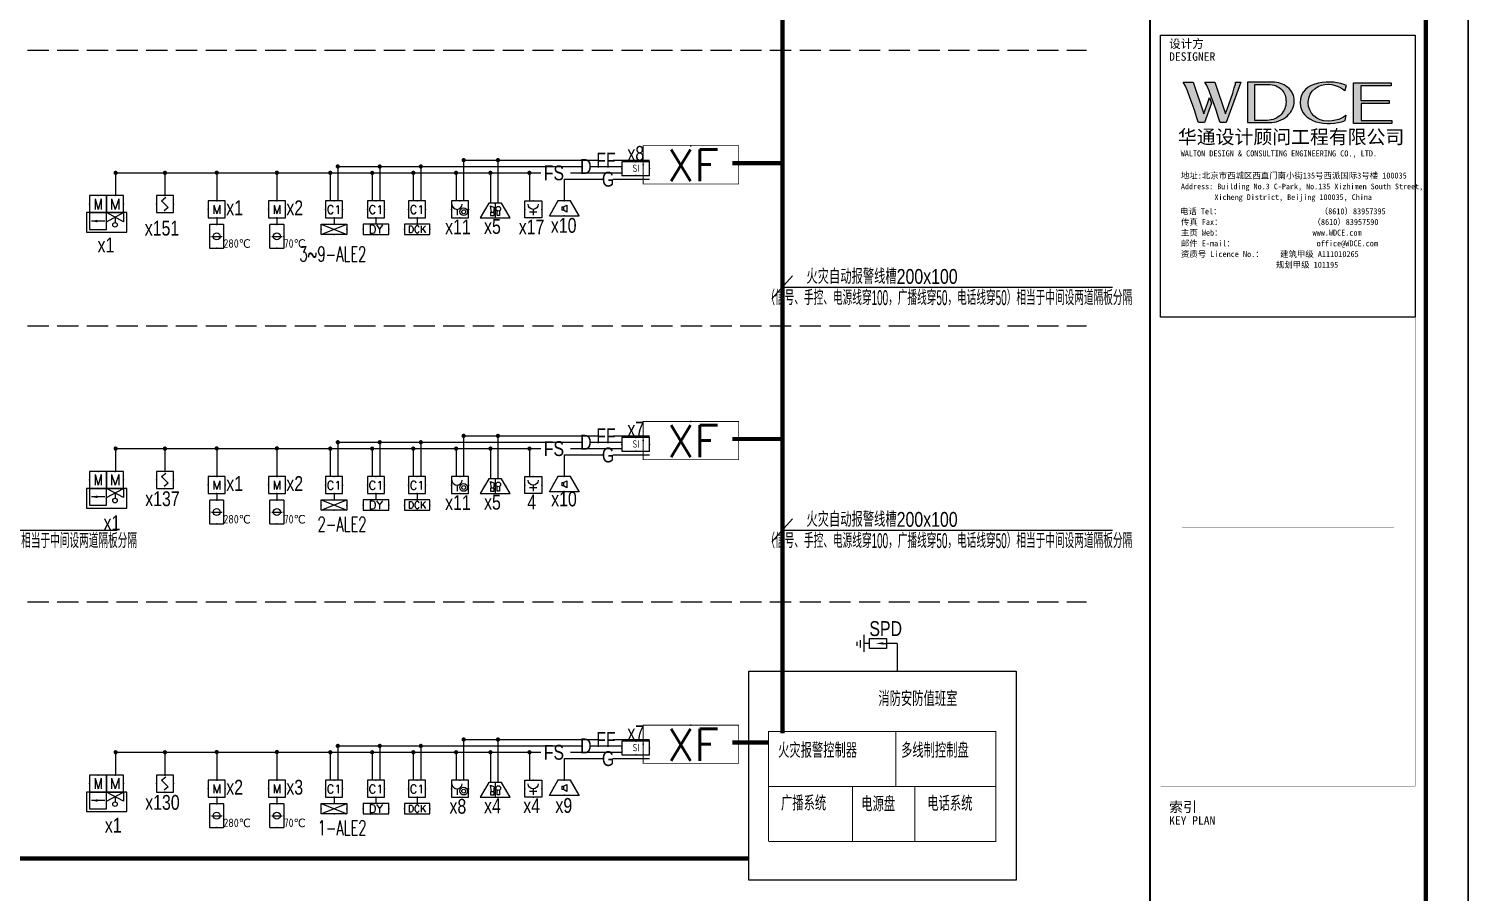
# Model space of a CAD drawing. Extents: x -54686 to 596156, y -555137 to 71395.
# Drawn here: x -4514 to 29414, y -461944 to -441587 of the extents above; entities that cross this region are included whole.
import ezdxf
from ezdxf.enums import TextEntityAlignment as Align

# ---------------------------------------------------------------- set-up
doc = ezdxf.new("R2010")
doc.units = 0
doc.header["$LTSCALE"] = 1000
doc.linetypes.add('CONTINOUS', pattern=[0])
doc.linetypes.add('DASH', pattern=[0.35, 0.25, -0.1])
doc.layers.get('0').update_dxf_attribs({"linetype": 'CONTINUOUS'})
doc.layers.get('Defpoints').update_dxf_attribs({"linetype": 'CONTINUOUS'})
for name, color, linetype in [('5', 3, 'CONTINUOUS'), ('DIM-系统', 3, 'CONTINUOUS'), ('EQUIP-动力', 3, 'CONTINUOUS'), ('EQUIP-消防', 3, 'CONTINUOUS'), ('EQUIP-箱柜', 3, 'CONTINUOUS'), ('LAYER1', 7, 'CONTINOUS'), ('SIG_TEXT', 7, 'CONTINUOUS'), ('TEL_TEXT', 3, 'CONTINUOUS'), ('TEL_TITLE', 6, 'CONTINUOUS'), ('WIRE', 4, 'CONTINUOUS'), ('WIRE-照明', 1, 'CONTINUOUS')]:
    doc.layers.add(name, color=color, linetype=linetype)
doc.styles.add('_HZTXT', font='ROS', dxfattribs={"width": 0.8, "bigfont": 'JD'})
doc.styles.add('_TCH_LABEL', font='COMPLEX', dxfattribs={"bigfont": 'GBCBIG'})
doc.styles.add('_TEL_DIM', font='SIMPLEX', dxfattribs={"width": 0.8, "height": 3.5, "bigfont": 'HZTXT'})
doc.styles.add('hwxh', font='STXIHEI.TTF')
doc.styles.get("Standard").update_dxf_attribs({"font": 'GBENOR', "bigfont": 'GBCBIG'})
doc.styles.add('华文细黑', font='STXIHEI.TTF', dxfattribs={"height": 10})

# ---------------------------------------------------------------- blocks, each defined once
blk = doc.blocks.new('$equip$00001700')
for p, q in [((-0.5, 0.5), (-0.5, -0.5)), ((0.5, 0.5), (-0.5, 0.5)), ((-0.2, 0.2), (0.05, 0.4)), ((0, 0), (-0.2, 0.2)), ((0, 0), (0.2, -0.2)), ((0.5, -0.5), (0.5, 0.5)), ((-0.5, -0.5), (0.5, -0.5)), ((0.2, -0.2), (-0.05, -0.4))]:
    blk.add_line(p, q)
for p in [(-0.5, 0), (0, 0.5), (0.5, 0), (0, -0.5)]:
    blk.add_point(p)
at = {"flags": 1}
for tag, height, p in [('A', 0.00002, (0, 0)), ('B', 0.4, (0.75, -0.204))]:
    blk.add_attdef(tag, text='', height=height, dxfattribs=at).set_placement(p, align=Align.MIDDLE_CENTER)
blk = doc.blocks.new('$equip$00001711')
for p, q in [((-0.5, 1), (-0.5, 0)), ((0.5, 1), (-0.5, 1)), ((0.5, 0), (0.5, 1)), ((-0.5, 0), (0.5, 0)), ((-0.169, 0.5), (-0.169, 0.15))]:
    blk.add_line(p, q)
for radius in [0.226, 0.113]:
    blk.add_circle((0.227, 0.36), radius)
blk.add_arc((-0.169, 0.8), 0.3, 180, 0)
for p in [(0, 1), (-0.5, 0.5), (0, 0), (0.5, 0.5)]:
    blk.add_point(p)
at = {"flags": 1}
for tag, height, p in [('A', 0.00002, (0, 0)), ('B', 0.4, (0.759, 0.309))]:
    blk.add_attdef(tag, text='', height=height, dxfattribs=at).set_placement(p, align=Align.MIDDLE_CENTER)
blk = doc.blocks.new('$equip$00001712')
for p, q in [((-0.5, 1), (-0.5, 0)), ((0.5, 1), (-0.5, 1)), ((0.5, 0), (0.5, 1)), ((-0.5, 0), (0.5, 0)), ((-0.219, 0.331), (0.222, 0.331)), ((0, 0.5), (0, 0.15))]:
    blk.add_line(p, q)
blk.add_arc((0, 0.8), 0.3, 180, 0)
for p in [(0, 1), (-0.5, 0.5), (0, 0), (0.5, 0.5)]:
    blk.add_point(p)
at = {"flags": 1}
for tag, height, p in [('A', 0.00002, (0, 0)), ('B', 0.4, (0.726, 0.302))]:
    blk.add_attdef(tag, text='', height=height, dxfattribs=at).set_placement(p, align=Align.MIDDLE_CENTER)
blk = doc.blocks.new('A$C5F0073ED')
blk.add_point((351, 1))
at = {"layer": 'EQUIP-消防'}
for p, q in [((202, 350), (0, 1)), ((502, 350), (202, 350)), ((502, 350), (202, 350)), ((352, 350), (352, 0)), ((703, 1), (502, 350)), ((0, 1), (703, 1)), ((244, 285), (332, 245)), ((264, 125), (244, 285)), ((332, 125), (244, 125)), ((244, 125), (244, 57)), ((244, 57), (332, 57)), ((332, 245), (312, 125)), ((332, 57), (332, 125)), ((396, 56), (396, 170)), ((456, 56), (396, 56)), ((456, 170), (456, 56))]:
    blk.add_line(p, q, dxfattribs=at)
blk.add_circle((426, 216), 55.4, dxfattribs=at)
for p in [(352, 350), (101, 175), (602, 175)]:
    blk.add_point(p, dxfattribs=at)
at = {"color": 7, "style": '_TEL_DIM', "flags": 1}
blk.add_attdef('A', text='', height=0.01, dxfattribs=at).set_placement((351, 1), align=Align.MIDDLE_CENTER)
blk = doc.blocks.new('$equip$00002776')
for p, q in [((0.65, 0.65), (-0.65, 0.65)), ((-0.65, 0.65), (-0.65, 0)), ((-0.65, 0), (0.65, 0)), ((0.65, 0), (0.65, 0.65))]:
    blk.add_line(p, q)
at = {"const_width": 0.04}
blk.add_lwpolyline([(-0.65, 0.65), (-0.65, 0), (0.65, 0), (0.65, 0.65), (-0.65, 0.65), (-0.65, 0)], dxfattribs=at)
for p in [(-0.65, 0.325), (0, 0.65), (0, 0), (0.65, 0.325)]:
    blk.add_point(p)
at = {"color": 7}
blk.add_attdef('$TEXT$', text='', height=0.34, dxfattribs=at).set_placement((0.006, 0.343), align=Align.MIDDLE_CENTER)
at = {"color": 7, "flags": 1}
for tag, height, p in [('A', 0.00002, (0, 0)), ('B', 0.4, (0.905, 0.246))]:
    blk.add_attdef(tag, text='', height=height, dxfattribs=at).set_placement(p, align=Align.MIDDLE_CENTER)
blk = doc.blocks.new('$equip$00002677')
for p, q in [((-0.3, 0.699), (-0.703, 0)), ((0.3, 0.699), (-0.3, 0.699)), ((0.703, 0), (0.3, 0.699)), ((-0.703, 0), (0.703, 0)), ((-0.117, 0.421), (-0.117, 0.26)), ((-0.117, 0.421), (-0.036, 0.421)), ((-0.036, 0.26), (-0.117, 0.26)), ((-0.036, 0.421), (0.118, 0.503)), ((-0.036, 0.421), (-0.036, 0.26)), ((0.118, 0.173), (-0.036, 0.26)), ((0.118, 0.503), (0.118, 0.173))]:
    blk.add_line(p, q)
at = {"const_width": 0.04}
blk.add_lwpolyline([(-0.3, 0.699), (0.3, 0.699), (0.703, 0), (-0.703, 0), (-0.3, 0.699), (0.3, 0.699)], dxfattribs=at)
blk.add_lwpolyline([(-0.3, 0.699), (0.3, 0.699), (0.703, 0), (-0.703, 0), (-0.3, 0.699), (0.3, 0.699)], dxfattribs=at)
for p in [(0, 0.699), (-0.501, 0.349), (0, 0), (0.502, 0.349)]:
    blk.add_point(p)
at = {"color": 7, "flags": 1}
for tag, height, p in [('A', 0.00002, (0, 0)), ('B', 0.4, (0.961, 0.299))]:
    blk.add_attdef(tag, text='', height=height, dxfattribs=at).set_placement(p, align=Align.MIDDLE_CENTER)
blk = doc.blocks.new('$equip$00001424')
for p, q in [((-0.75, 0), (0.75, 0.6)), ((-0.75, 0.6), (0.75, 0)), ((0.75, 0.6), (-0.75, 0.6)), ((-0.75, 0.6), (-0.75, 0)), ((-0.75, 0), (0.75, 0)), ((0.75, 0), (0.75, 0.6))]:
    blk.add_line(p, q)
for p in [(-0.75, 0.3), (0, 0.6), (0, 0), (0.75, 0.3)]:
    blk.add_point(p)
at = {"style": '_TCH_LABEL', "flags": 9}
blk.add_attdef('A', (0, 0), '', height=0.00002, dxfattribs=at)
blk = doc.blocks.new('$equip_U$00000168(HT0578)')
at = {"color": 3}
for p, q in [((0.5, 1), (-0.5, 1)), ((-0.5, 1), (-0.5, 0)), ((0.5, 1), (-0.5, 1)), ((-0.5, 1), (-0.5, 0)), ((0.5, 0), (0.5, 1)), ((0.5, 0), (0.5, 1)), ((-0.5, 0), (0.5, 0)), ((-0.5, 0), (0.5, 0))]:
    blk.add_line(p, q, dxfattribs=at)
at = {"color": 3, "const_width": 0.0125}
for points in [[(-0.5, 1), (-0.5, 0)], [(0.5, 1), (-0.5, 1)], [(0.5, 0), (0.5, 1)], [(-0.5, 0), (0.5, 0)]]:
    blk.add_lwpolyline(points, dxfattribs=at)
for p in [(0, 1), (-0.5, 0.5), (0, 0), (0.5, 0.5)]:
    blk.add_point(p)
at = {"color": 7, "style": '_TEL_DIM'}
blk.add_attdef('$TEXT$', text='', height=0.5, dxfattribs=at).set_placement((0.004, 0.487), align=Align.MIDDLE_CENTER)
at = {"color": 7, "style": '_TEL_DIM', "flags": 1}
blk.add_attdef('A', text='', height=0.000025, dxfattribs=at).set_placement((0, 0), align=Align.MIDDLE_CENTER)
blk = doc.blocks.new('$equip_U$00000156(HT0578)')
at = {"color": 3}
for p, q in [((1, 1), (0, 1)), ((0, 1), (0, 0)), ((1, 0), (1, 1)), ((0, 0), (-1, 0)), ((-1, 0), (-1, -1)), ((0, 0), (1, 0)), ((1, 0), (0, 0)), ((0, 0), (0, -1)), ((0, -1), (0, 0)), ((1, -1), (1, 0)), ((-1, -1), (0, -1)), ((0, -1), (1, -1))]:
    blk.add_line(p, q, dxfattribs=at)
at = {"color": 3, "linetype": 'Continuous'}
for p, q in [((-0.99, 0), (-0.99, 0.54)), ((-0.99, 0.54), (0, 0)), ((0, 0.54), (-0.99, 0)), ((-0.495, 0.27), (-0.495, 0.585)), ((0, 0.54), (0, 0))]:
    blk.add_line(p, q, dxfattribs=at)
at = {"color": 7}
blk.add_line((0.1, 0.5), (0.9, 0.5), dxfattribs=at)
at = {"color": 4, "linetype": 'DASH'}
blk.add_lwpolyline([(-1.188, 0), (1.188, 0), (1.188, 1.159), (-1.188, 1.159)], close=True, dxfattribs=at)
at = {"color": 3}
blk.add_lwpolyline([(-1, 0), (1, 0), (1, 0), (-1, 0)], close=True, dxfattribs=at)
at = {"color": 3, "linetype": 'Continuous'}
blk.add_circle((-0.495, 0.72), 0.135, dxfattribs=at)
for p in [(-0.99, 0), (1, 0), (-1, -0.5), (1, -0.5), (-0.5, -1), (0, -1), (0.5, -1)]:
    blk.add_point(p)
at = {"color": 7}
blk.add_solid([(0.9, 0.5), (0.551, 0.575), (0.551, 0.425)], dxfattribs=at)
at = {"color": 7, "style": '_TEL_DIM', "flags": 1}
blk.add_attdef('A', text='', height=0.000025, dxfattribs=at).set_placement((0, 0), align=Align.MIDDLE_CENTER)
at = {"color": 7, "style": '_TEL_DIM'}
blk.add_attdef('$TEXT$', text='', height=0.627, dxfattribs=at).set_placement((-0.503, -0.5), align=Align.MIDDLE_CENTER)
at = {"color": 3, "style": '_TEL_DIM', "width": 0.8}
blk.add_attdef('M', text='', height=0.627, dxfattribs=at).set_placement((0.497, -0.5), align=Align.MIDDLE_CENTER)
blk = doc.blocks.new('$equip_U$00000169(HT0578)')
at = {"color": 1}
for p, q in [((0.5, 1), (-0.5, 1)), ((-0.5, 1), (-0.5, 0)), ((0.5, 1), (-0.5, 1)), ((-0.5, 1), (-0.5, 0)), ((0.5, 0), (0.5, 1)), ((0.5, 0), (0.5, 1)), ((-0.5, 0), (0.5, 0)), ((-0.5, 0), (0.5, 0))]:
    blk.add_line(p, q, dxfattribs=at)
at = {"color": 1, "const_width": 0.0125}
for points in [[(-0.5, 1), (-0.5, 0)], [(0.5, 1), (-0.5, 1)], [(0.5, 0), (0.5, 1)], [(-0.5, 0), (0.5, 0)]]:
    blk.add_lwpolyline(points, dxfattribs=at)
for p in [(0, 1), (-0.5, 0.5), (0, 0), (0.5, 0.5)]:
    blk.add_point(p)
at = {"color": 7, "style": '_TEL_DIM'}
blk.add_attdef('$TEXT$', text='', height=0.5, dxfattribs=at).set_placement((0.004, 0.487), align=Align.MIDDLE_CENTER)
at = {"color": 7, "style": '_TEL_DIM', "flags": 1}
blk.add_attdef('A', text='', height=0.000025, dxfattribs=at).set_placement((0, 0), align=Align.MIDDLE_CENTER)
blk = doc.blocks.new('logo2')
h = blk.add_hatch(color=7)
h.paths.add_polyline_path([(19.02, -7.36), (15.84, -7.36), (15.84, -3.97), (18.97, -3.97), (18.97, -4.24), (16.46, -4.24), (16.46, -5.45), (18.81, -5.45), (18.81, -5.69), (16.47, -5.69), (16.47, -7.12), (19.02, -7.12)])
edge = h.paths.add_edge_path()
edge.add_spline(control_points=[(15.26, -4.21), (15.26, -4.21), (15.13, -4.65), (15.13, -4.65), (15.13, -4.65), (14.62, -4.1), (13.73, -4.1), (13.04, -4.1), (12.07, -4.54), (12.08, -5.62), (12.08, -6.49), (12.77, -7.16), (13.73, -7.17), (14.66, -7.17), (15.23, -6.68), (15.23, -6.68), (15.23, -6.68), (15.16, -7.11), (15.16, -7.11), (13.63, -7.7), (11.42, -7.29), (11.41, -5.64), (11.4, -3.72), (14.16, -3.66), (15.26, -4.21)], knot_values=[0, 0, 0, 0, 1, 1, 1, 2, 2, 2, 3, 3, 3, 4, 4, 4, 5, 5, 5, 6, 6, 6, 7, 7, 7, 8, 8, 8, 8], degree=3, periodic=0)
edge = h.paths.add_edge_path(flags=16)
edge.add_spline(control_points=[(10.23, -5.57), (10.23, -5.16), (10.12, -4.83), (9.9, -4.58), (9.63, -4.27), (9.23, -4.12), (8.69, -4.12), (8.69, -4.12), (7.64, -4.12), (7.64, -4.12), (7.64, -4.12), (7.64, -7.1), (7.64, -7.1), (7.64, -7.1), (8.66, -7.1), (8.66, -7.1), (9.13, -7.1), (9.52, -6.93), (9.82, -6.6), (10.09, -6.31), (10.23, -5.96), (10.23, -5.57)], knot_values=[0, 0, 0, 0, 1, 1, 1, 2, 2, 2, 3, 3, 3, 4, 4, 4, 5, 5, 5, 6, 6, 6, 7, 7, 7, 7], degree=3, periodic=0)
edge = h.paths.add_edge_path()
edge.add_spline(control_points=[(10.92, -5.51), (10.92, -5.96), (10.72, -6.37), (10.34, -6.72), (9.92, -7.1), (9.41, -7.29), (8.82, -7.29), (8.82, -7.29), (7.03, -7.29), (7.03, -7.29), (7.03, -7.29), (7.03, -3.92), (7.03, -3.92), (7.03, -3.92), (9.1, -3.92), (9.1, -3.92), (9.59, -3.92), (10.01, -4.06), (10.36, -4.34), (10.73, -4.64), (10.92, -5.03), (10.92, -5.51)], knot_values=[0, 0, 0, 0, 1, 1, 1, 2, 2, 2, 3, 3, 3, 4, 4, 4, 5, 5, 5, 6, 6, 6, 7, 7, 7, 7], degree=3, periodic=0)
at = {"lineweight": 0}
blk.add_lwpolyline([(19.02, -7.36), (15.84, -7.36), (15.84, -3.97), (18.97, -3.97), (18.97, -4.24), (16.46, -4.24), (16.46, -5.45), (18.81, -5.45), (18.81, -5.69), (16.47, -5.69), (16.47, -7.12), (19.02, -7.12), (19.02, -7.36)], dxfattribs=at)
for points, knots in [([(10.92, -5.51), (10.92, -5.96), (10.72, -6.37), (10.34, -6.72), (9.92, -7.1), (9.41, -7.29), (8.82, -7.29), (8.82, -7.29), (7.03, -7.29), (7.03, -7.29), (7.03, -7.29), (7.03, -3.92), (7.03, -3.92), (7.03, -3.92), (9.1, -3.92), (9.1, -3.92), (9.59, -3.92), (10.01, -4.06), (10.36, -4.34), (10.73, -4.64), (10.92, -5.03), (10.92, -5.51)], [0, 0, 0, 0, 1, 1, 1, 2, 2, 2, 3, 3, 3, 4, 4, 4, 5, 5, 5, 6, 6, 6, 7, 7, 7, 7]), ([(10.23, -5.57), (10.23, -5.16), (10.12, -4.83), (9.9, -4.58), (9.63, -4.27), (9.23, -4.12), (8.69, -4.12), (8.69, -4.12), (7.64, -4.12), (7.64, -4.12), (7.64, -4.12), (7.64, -7.1), (7.64, -7.1), (7.64, -7.1), (8.66, -7.1), (8.66, -7.1), (9.13, -7.1), (9.52, -6.93), (9.82, -6.6), (10.09, -6.31), (10.23, -5.96), (10.23, -5.57)], [0, 0, 0, 0, 1, 1, 1, 2, 2, 2, 3, 3, 3, 4, 4, 4, 5, 5, 5, 6, 6, 6, 7, 7, 7, 7]), ([(15.26, -4.21), (15.26, -4.21), (15.13, -4.65), (15.13, -4.65), (15.13, -4.65), (14.62, -4.1), (13.73, -4.1), (13.04, -4.1), (12.07, -4.54), (12.08, -5.62), (12.08, -6.49), (12.77, -7.16), (13.73, -7.17), (14.66, -7.17), (15.23, -6.68), (15.23, -6.68), (15.23, -6.68), (15.16, -7.11), (15.16, -7.11), (13.63, -7.7), (11.42, -7.29), (11.41, -5.64), (11.4, -3.72), (14.16, -3.66), (15.26, -4.21)], [0, 0, 0, 0, 1, 1, 1, 2, 2, 2, 3, 3, 3, 4, 4, 4, 5, 5, 5, 6, 6, 6, 7, 7, 7, 8, 8, 8, 8])]:
    blk.add_open_spline(points, degree=3, knots=knots, dxfattribs=at)
blk = doc.blocks.new('logo1')
h = blk.add_hatch(color=8)
edge = h.paths.add_edge_path()
edge.add_spline(control_points=[(3.86, -5.21), (3.63, -5.88), (3.39, -6.56), (3.39, -6.56), (3.39, -6.56), (2.5, -3.91), (2.5, -3.91), (2.5, -3.91), (1.8, -3.91), (1.69, -3.91), (2.02, -4.39), (2.95, -7.27), (2.95, -7.27), (2.95, -7.27), (3.44, -7.27), (3.44, -7.27), (3.44, -7.27), (4.03, -5.66), (4.03, -5.66), (4.03, -5.66), (3.86, -5.21), (3.86, -5.21)], knot_values=[0, 0, 0, 0, 1, 1, 1, 2, 2, 2, 3, 3, 3, 4, 4, 4, 5, 5, 5, 6, 6, 6, 7, 7, 7, 7], degree=3, periodic=0)
h = blk.add_hatch(color=7)
edge = h.paths.add_edge_path()
edge.add_spline(control_points=[(6.04, -3.91), (6.09, -4.1), (5.2, -6.56), (5.2, -6.56), (5.2, -6.56), (4.3, -3.91), (4.3, -3.91), (4.3, -3.91), (3.6, -3.91), (3.49, -3.91), (3.82, -4.39), (4.75, -7.27), (4.75, -7.27), (4.75, -7.27), (5.24, -7.27), (5.24, -7.27), (5.24, -7.27), (6.33, -4.3), (6.33, -4.3), (6.33, -4.3), (6.48, -3.91), (6.48, -3.91), (6.48, -3.91), (6.21, -3.91), (6.04, -3.91)], knot_values=[0, 0, 0, 0, 1, 1, 1, 2, 2, 2, 3, 3, 3, 4, 4, 4, 5, 5, 5, 6, 6, 6, 7, 7, 7, 8, 8, 8, 8], degree=3, periodic=0)
at = {"color": 8, "lineweight": 0}
blk.add_open_spline([(3.86, -5.21), (3.63, -5.88), (3.39, -6.56), (3.39, -6.56), (3.39, -6.56), (2.5, -3.91), (2.5, -3.91), (2.5, -3.91), (1.8, -3.91), (1.69, -3.91), (2.02, -4.39), (2.95, -7.27), (2.95, -7.27), (2.95, -7.27), (3.44, -7.27), (3.44, -7.27), (3.44, -7.27), (4.03, -5.66), (4.03, -5.66), (4.03, -5.66), (3.86, -5.21), (3.86, -5.21)], degree=3, knots=[0, 0, 0, 0, 1, 1, 1, 2, 2, 2, 3, 3, 3, 4, 4, 4, 5, 5, 5, 6, 6, 6, 7, 7, 7, 7], dxfattribs=at)
at = {"lineweight": 0}
blk.add_open_spline([(6.04, -3.91), (6.09, -4.1), (5.2, -6.56), (5.2, -6.56), (5.2, -6.56), (4.3, -3.91), (4.3, -3.91), (4.3, -3.91), (3.6, -3.91), (3.49, -3.91), (3.82, -4.39), (4.75, -7.27), (4.75, -7.27), (4.75, -7.27), (5.24, -7.27), (5.24, -7.27), (5.24, -7.27), (6.33, -4.3), (6.33, -4.3), (6.33, -4.3), (6.48, -3.91), (6.48, -3.91), (6.48, -3.91), (6.21, -3.91), (6.04, -3.91)], degree=3, knots=[0, 0, 0, 0, 1, 1, 1, 2, 2, 2, 3, 3, 3, 4, 4, 4, 5, 5, 5, 6, 6, 6, 7, 7, 7, 8, 8, 8, 8], dxfattribs=at)
blk.add_blockref('logo2', (0, 0))
blk = doc.blocks.new('时间-logo')
at = {"layer": 'Defpoints', "lineweight": 0}
blk.add_lwpolyline([(0, -23.46), (-21.17, -23.46), (-21.17, 0), (0, 0), (0, -23.46)], dxfattribs=at)
blk.add_blockref('logo1', (-20.97, 0))
at = {"style": 'hwxh'}
for s, height, p in [('华通设计顾问工程有限公司 ', 1.15, (-19.73, -9.05)), ('WALTON DESIGN & CONSULTING ENGINEERING CO., LTD.', 0.5, (-19.5, -10.1)), ('地址:北京市西城区西直门南小街135号西派国际3号楼 100035', 0.5, (-19.48, -11.94)), ('Address: Building No.3 C-Park, No.135 Xizhimen South Street, ', 0.47, (-19.48, -12.83)), ('电话 Tel：                        （8610）83957395 ', 0.5, (-19.56, -14.91)), ('Xicheng District, Beijing 100035, China ', 0.47, (-16.69, -13.72)), ('传真 Fax：                      （8610）83957590 ', 0.5, (-19.48, -15.8)), ('主页 Web：                      www.WDCE.com ', 0.5, (-19.48, -16.69)), ('资质号 Licence No.：    建筑甲级 A111010265 ', 0.5, (-19.48, -18.47)), ('邮件 E-mail：                    office@WDCE.com ', 0.5, (-19.48, -17.58)), ('   规划甲级 101195', 0.5, (-12.6, -19.36))]:
    blk.add_text(s, height=height, dxfattribs=at).set_placement(p)
blk = doc.blocks.new('$equip$00002402')
at = {"lineweight": 20}
for p, q in [((0.322, 0.558), (-0.328, 0.558)), ((-0.328, -0.558), (0.322, -0.558))]:
    blk.add_line(p, q, dxfattribs=at)
for p, q in [((-0.328, -0.558), (-0.328, 0.558)), ((-0.242, 0), (0, 0)), ((0, 0), (0.242, 0)), ((0.322, 0.558), (0.322, -0.558))]:
    blk.add_line(p, q)
at = {"const_width": 0.04}
for points in [[(-0.328, -0.558), (-0.328, 0.558)], [(-0.328, 0.558), (0.322, 0.558), (0.322, -0.558), (-0.328, -0.558), (-0.328, 0.558), (0.322, 0.558)]]:
    blk.add_lwpolyline(points, dxfattribs=at)
blk.add_circle((-0.003, 0), 0.164)
for p in [(-0.328, 0), (-0.003, 0.558), (0.322, 0), (-0.003, -0.558)]:
    blk.add_point(p)
at = {"color": 7, "style": '_TEL_DIM', "flags": 1}
blk.add_attdef('A', text='', height=0.00002, dxfattribs=at).set_placement((0, 0), align=Align.MIDDLE_CENTER)
at = {"color": 7}
blk.add_attdef('$TEXT$', text='', height=0.4, dxfattribs=at).set_placement((0.832, -0.336), align=Align.MIDDLE_CENTER)
blk = doc.blocks.new('$equip$00002403')
for p, q in [((-0.328, -0.558), (-0.328, 0.558)), ((-0.242, 0), (0, 0)), ((0, 0), (0.242, 0)), ((0.322, 0.558), (0.322, -0.558))]:
    blk.add_line(p, q)
at = {"lineweight": 20}
for p, q in [((0.322, 0.558), (-0.328, 0.558)), ((-0.328, -0.558), (0.322, -0.558))]:
    blk.add_line(p, q, dxfattribs=at)
at = {"const_width": 0.04}
for points in [[(-0.328, 0.558), (0.322, 0.558), (0.322, -0.558), (-0.328, -0.558), (-0.328, 0.558), (0.322, 0.558)], [(-0.328, -0.558), (-0.328, 0.558)]]:
    blk.add_lwpolyline(points, dxfattribs=at)
blk.add_circle((-0.003, 0), 0.164)
for p in [(-0.328, 0), (-0.003, 0.558), (0.322, 0), (-0.003, -0.558)]:
    blk.add_point(p)
at = {"color": 7, "style": '_TEL_DIM', "flags": 1}
blk.add_attdef('A', text='', height=0.00002, dxfattribs=at).set_placement((0, 0), align=Align.MIDDLE_CENTER)
at = {"color": 7}
blk.add_attdef('$TEXT$', text='', height=0.4, dxfattribs=at).set_placement((0.957, -0.336), align=Align.MIDDLE_CENTER)
blk = doc.blocks.new('$equip_U$00000377(HT0787)')
at = {"const_width": 0.0125}
blk.add_lwpolyline([(-0.75, 0.6), (0.75, 0.6), (0.75, 0), (-0.75, 0), (-0.75, 0.6)], dxfattribs=at)
for p in [(0, 0.6), (-0.75, 0.3), (0.75, 0.3)]:
    blk.add_point(p)
at = {"color": 7, "style": '_TEL_DIM'}
blk.add_attdef('$TEXT$', text='', height=0.5, dxfattribs=at).set_placement((0.034, 0.291), align=Align.MIDDLE_CENTER)
at = {"color": 7, "style": '_TEL_DIM', "flags": 1}
for tag in ['A', 'REMARK']:
    blk.add_attdef(tag, text='', height=0.000025, dxfattribs=at).set_placement((0, 0), align=Align.MIDDLE_CENTER)
blk = doc.blocks.new('SDG AETH AE5H')
at = {"layer": 'DIM-系统'}
blk.add_lwpolyline([(-54686, 13482), (29414, 13482), (29414, -45918), (-54686, -45918)], close=True, dxfattribs=at)
blk = doc.blocks.new('$equip$00001816')
for p, q in [((0.75, 0.6), (-0.75, 0.6)), ((-0.75, 0.6), (-0.75, 0)), ((-0.75, 0), (0.75, 0)), ((0.75, 0), (0.75, 0.6))]:
    blk.add_line(p, q)
for p in [(-0.75, 0.3), (0, 0.6), (0, 0), (0.75, 0.3)]:
    blk.add_point(p)
at = {"color": 7, "style": '_TEL_DIM'}
blk.add_attdef('$TEXT$', text='', height=0.4, dxfattribs=at).set_placement((0, 0.3), align=Align.MIDDLE_CENTER)
at = {"color": 7, "style": '_TEL_DIM', "flags": 1}
blk.add_attdef('A', text='', height=0.00002, dxfattribs=at).set_placement((0, 0), align=Align.MIDDLE_CENTER)
blk = doc.blocks.new('$equip_U$00000398(HT0787)')
at = {"color": 3}
for p, q in [((0.75, 0.6), (-0.75, 0.6)), ((-0.75, 0.6), (-0.75, 0)), ((-0.75, 0), (0.75, 0)), ((0.75, 0), (0.75, 0.6))]:
    blk.add_line(p, q, dxfattribs=at)
for p in [(-0.75, 0.3), (0, 0.6), (0.75, 0.3)]:
    blk.add_point(p)
at = {"color": 7, "style": '_TEL_DIM'}
blk.add_attdef('$TEXT$', text='', height=0.5, dxfattribs=at).set_placement((0.016, 0.296), align=Align.MIDDLE_CENTER)
at = {"color": 7, "style": '_TEL_DIM', "flags": 1}
for tag in ['A', 'REMARK']:
    blk.add_attdef(tag, text='', height=0.000025, dxfattribs=at).set_placement((0, 0), align=Align.MIDDLE_CENTER)

msp = doc.modelspace()

# ---------------------------------------------------------------- linework, layer by layer
for p, q in [((13489, -447409), (13002, -447955)), ((13249, -447678), (21026, -447678)), ((13489, -453138), (13002, -453684)), ((-10208, -453407), (-2432, -453407)), ((13249, -453407), (21026, -453407))]:
    msp.add_line(p, q)
at = {"color": 7, "linetype": 'Continuous'}
for p, q in [((15169, -455879), (15169, -456279)), ((15302, -456194), (15302, -455965)), ((15302, -455965), (15702, -455965)), ((15702, -455965), (15702, -456194)), ((15007, -456043), (15007, -456138)), ((15083, -456001), (15083, -456172)), ((15302, -456079), (15169, -456079)), ((15702, -456194), (15302, -456194)), ((15957, -456079), (15702, -456079)), ((15957, -456079), (15957, -456729))]:
    msp.add_line(p, q, dxfattribs=at)
at = {"color": 7, "linetype": 'ByBlock'}
msp.add_line((15631, -456078), (15696, -456078), dxfattribs=at)
at = {"const_width": 50}
msp.add_lwpolyline([(21914, -482226), (28414, -482226), (28414, -432176), (21914, -432176)], close=True, dxfattribs=at)
at = {"const_width": 5}
for points in [[(22164, -441734), (22164, -459443)], [(22164, -441734), (28164, -441734)], [(22164, -459443), (28164, -459443), (28164, -441734)], [(22664, -448390), (27664, -448390)], [(22664, -453343), (27664, -453343)], [(22664, -458740), (27664, -458740)], [(22164, -459443), (28164, -459443)], [(22164, -460452), (28164, -460452)]]:
    msp.add_lwpolyline(points, dxfattribs=at)
at = {"color": 7, "linetype": 'ByBlock'}
msp.add_solid([(15631, -456048), (15631, -456107), (15455, -456078)], dxfattribs=at)
at = {"layer": '5', "color": 7, "linetype": 'Continuous', "const_width": 25.9}
for points in [[(12922, -458153), (12922, -459450), (15920, -459450), (15920, -458153)], [(15920, -458153), (15920, -459450), (18282, -459450), (18282, -458153)], [(15920, -458153), (15920, -459450), (18282, -459450), (18282, -458153)]]:
    msp.add_lwpolyline(points, close=True, dxfattribs=at)
for points in [[(12922, -460747), (18282, -460747), (18282, -459450), (16320, -459450)], [(12922, -459450), (12922, -460747)], [(12922, -460747), (18282, -460747), (18282, -459450), (16320, -459450)], [(12922, -459450), (12922, -460747)], [(14901, -459450), (14901, -460747)], [(16369, -459450), (16369, -460747)], [(16369, -459450), (16369, -460747)]]:
    msp.add_lwpolyline(points, dxfattribs=at)
at = {"layer": 'LAYER1', "linetype": 'DASH', "ltscale": 2}
for p, q in [((-33244, -442093), (20414, -442093)), ((-33244, -448593), (20414, -448593)), ((-33244, -455094), (20414, -455094))]:
    msp.add_line(p, q, dxfattribs=at)
at = {"layer": 'SIG_TEXT', "const_width": 50}
for points in [[(2795, -444834, -1), (2745, -444834, -1)], [(3783, -444834, -1), (3733, -444834, -1)], [(4752, -444834, -1), (4702, -444834, -1)], [(5761, -444684, -1), (5711, -444684, -1)], [(6569, -444684, -1), (6519, -444684, -1)], [(-2442, -444984, -1), (-2492, -444984, -1)], [(-1280, -444984, -1), (-1330, -444984, -1)], [(-59, -444980, -1), (-109, -444980, -1)], [(1359, -444980, -1), (1309, -444980, -1)], [(2617, -444984, -1), (2567, -444984, -1)], [(3605, -444984, -1), (3555, -444984, -1)], [(4574, -444984, -1), (4524, -444984, -1)], [(5583, -444984, -1), (5533, -444984, -1)], [(6392, -444984, -1), (6342, -444984, -1)], [(7312, -444984, -1), (7262, -444984, -1)], [(5761, -451185, -1), (5711, -451185, -1)], [(6569, -451185, -1), (6519, -451185, -1)], [(-2442, -451485, -1), (-2492, -451485, -1)], [(-1280, -451485, -1), (-1330, -451485, -1)], [(-59, -451480, -1), (-109, -451480, -1)], [(1359, -451480, -1), (1309, -451480, -1)], [(2617, -451485, -1), (2567, -451485, -1)], [(2795, -451335, -1), (2745, -451335, -1)], [(3605, -451485, -1), (3555, -451485, -1)], [(3783, -451335, -1), (3733, -451335, -1)], [(4574, -451485, -1), (4524, -451485, -1)], [(4752, -451335, -1), (4702, -451335, -1)], [(5583, -451485, -1), (5533, -451485, -1)], [(6392, -451485, -1), (6342, -451485, -1)], [(7312, -451485, -1), (7262, -451485, -1)], [(5761, -458344, -1), (5711, -458344, -1)], [(6569, -458344, -1), (6519, -458344, -1)], [(-2442, -458644, -1), (-2492, -458644, -1)], [(-1280, -458644, -1), (-1330, -458644, -1)], [(-59, -458639, -1), (-109, -458639, -1)], [(1359, -458639, -1), (1309, -458639, -1)], [(2617, -458644, -1), (2567, -458644, -1)], [(2795, -458494, -1), (2745, -458494, -1)], [(3605, -458644, -1), (3555, -458644, -1)], [(3783, -458494, -1), (3733, -458494, -1)], [(4574, -458644, -1), (4524, -458644, -1)], [(4752, -458494, -1), (4702, -458494, -1)], [(5583, -458644, -1), (5533, -458644, -1)], [(6392, -458644, -1), (6342, -458644, -1)], [(7312, -458644, -1), (7262, -458644, -1)]]:
    msp.add_lwpolyline(points, format="xyb", close=True, dxfattribs=at)
at = {"layer": 'TEL_TITLE', "color": 6}
msp.add_lwpolyline([(-54686, -483226), (29414, -483226), (29414, -423826), (-54686, -423826)], close=True, dxfattribs=at)
at = {"layer": 'TEL_TITLE', "color": 6, "const_width": 100}
msp.add_lwpolyline([(-52186, -482226), (28414, -482226), (28414, -424826), (-52186, -424826)], close=True, dxfattribs=at)
at = {"layer": 'WIRE'}
msp.add_lwpolyline([(18755, -456729), (18755, -461663), (12455, -461663), (12455, -456729)], close=True, dxfattribs=at)
msp.add_lwpolyline([(18755, -456729), (18755, -461663), (12455, -461663), (12455, -456729)], close=True, dxfattribs=at)
msp.add_lwpolyline([(18755, -456729), (18755, -461663), (12455, -461663), (12455, -456729)], close=True, dxfattribs=at)
at = {"layer": 'WIRE-照明', "linetype": 'ByBlock'}
for p, q in [((5736, -444684), (8900, -444684)), ((9258, -444684), (10118, -444684)), ((-2468, -444984), (7554, -444984)), ((2770, -444834), (8517, -444834)), ((8252, -444984), (9468, -444984)), ((8721, -444834), (9468, -444834)), ((8109, -445134), (9038, -445134)), ((9251, -445134), (10118, -445134)), ((5736, -451185), (8900, -451185)), ((9258, -451185), (10118, -451185)), ((-2468, -451485), (7554, -451485)), ((2770, -451335), (8517, -451335)), ((8252, -451485), (9468, -451485)), ((8721, -451335), (9468, -451335)), ((8109, -451635), (9038, -451635)), ((9251, -451635), (10118, -451635)), ((5736, -458344), (8900, -458344)), ((9258, -458344), (10118, -458344)), ((-2468, -458644), (7554, -458644)), ((2770, -458494), (8517, -458494)), ((8252, -458644), (9468, -458644)), ((8721, -458494), (9468, -458494)), ((8109, -458794), (9038, -458794)), ((9251, -458794), (10118, -458794))]:
    msp.add_line(p, q, dxfattribs=at)
at = {"layer": 'WIRE-照明'}
for p, q in [((5736, -444684), (5736, -445645)), ((6544, -444684), (6544, -445695)), ((-2468, -444984), (-2468, -445521)), ((-1305, -444984), (-1305, -445521)), ((-84, -444980), (-84, -445641)), ((1334, -444980), (1334, -445641)), ((2592, -444984), (2592, -445645)), ((2770, -444834), (2770, -445645)), ((3580, -444984), (3580, -445645)), ((3758, -444834), (3758, -445645)), ((4549, -444984), (4549, -445645)), ((4727, -444834), (4727, -445645)), ((5558, -444984), (5558, -445645)), ((6367, -444984), (6367, -445695)), ((7287, -444984), (7287, -445645)), ((8109, -445134), (8109, -445645)), ((-84, -446041), (-84, -446203)), ((1334, -446041), (1334, -446203)), ((2681, -446045), (2681, -446195)), ((3669, -446045), (3669, -446195)), ((4638, -446045), (4638, -446195)), ((5736, -451185), (5736, -452146)), ((6544, -451185), (6544, -452196)), ((-2468, -451485), (-2468, -452022)), ((-1305, -451485), (-1305, -452022)), ((-84, -451480), (-84, -452141)), ((1334, -451480), (1334, -452141)), ((2592, -451485), (2592, -452146)), ((2770, -451335), (2770, -452146)), ((3580, -451485), (3580, -452146)), ((3758, -451335), (3758, -452146)), ((4549, -451485), (4549, -452146)), ((4727, -451335), (4727, -452146)), ((5558, -451485), (5558, -452146)), ((6367, -451485), (6367, -452196)), ((7287, -451485), (7287, -452146)), ((8109, -451635), (8109, -452146)), ((-84, -452541), (-84, -452703)), ((1334, -452541), (1334, -452703)), ((2681, -452546), (2681, -452695)), ((3669, -452546), (3669, -452695)), ((4638, -452546), (4638, -452695)), ((5736, -458344), (5736, -459305)), ((6544, -458344), (6544, -459355)), ((-2468, -458644), (-2468, -459181)), ((-1305, -458644), (-1305, -459181)), ((-84, -458639), (-84, -459300)), ((1334, -458639), (1334, -459300)), ((2592, -458644), (2592, -459305)), ((2770, -458494), (2770, -459305)), ((3580, -458644), (3580, -459305)), ((3758, -458494), (3758, -459305)), ((4549, -458644), (4549, -459305)), ((4727, -458494), (4727, -459305)), ((5558, -458644), (5558, -459305)), ((6367, -458644), (6367, -459355)), ((7287, -458644), (7287, -459305)), ((8109, -458794), (8109, -459305)), ((-84, -459700), (-84, -459862)), ((1334, -459700), (1334, -459862)), ((2681, -459705), (2681, -459854)), ((3669, -459705), (3669, -459854)), ((4638, -459705), (4638, -459854))]:
    msp.add_line(p, q, dxfattribs=at)
at = {"layer": 'WIRE-照明', "const_width": 100}
for points in [[(13249, -436729), (13249, -458194)], [(13249, -444757), (12068, -444757)], [(13249, -451258), (12068, -451258)], [(12922, -458416), (12068, -458416)], [(12455, -461149), (-10208, -461149)]]:
    msp.add_lwpolyline(points, dxfattribs=at)

# ---------------------------------------------------------------- block references
at = {"ltscale": 0.001, "xscale": 283.4689937531525, "yscale": 283.4689937531525, "zscale": 283.4689937531525}
msp.add_blockref('时间-logo', (28164, -441734), dxfattribs=at)
for p in [(6127, -446045), (6127, -452546), (6127, -459705)]:
    msp.add_blockref('A$C5F0073ED', p)
at = {"layer": 'DIM-系统'}
msp.add_blockref('SDG AETH AE5H', (0, -437308), dxfattribs=at)
at = {"layer": 'EQUIP-动力', "xscale": 400, "yscale": 400, "zscale": 400}
for p in [(4638, -446435), (4638, -452935), (4638, -460094)]:
    msp.add_blockref('$equip$00001816', p, dxfattribs=at).add_auto_attribs({'$TEXT$': 'DCK'})
at = {"layer": 'EQUIP-消防'}
for name, p, xscale, yscale, zscale, values in [('$equip_U$00000377(HT0787)', (11093, -445245), 1500, 1500, 1500, {'$TEXT$': 'XF'}), ('$equip$00002776', (9793, -445047), 500, 500, 500, {'$TEXT$': 'SI'}), ('$equip_U$00000168(HT0578)', (-84, -446041), 400, 400, 400, {'$TEXT$': 'M'}), ('$equip_U$00000168(HT0578)', (1334, -446041), 400, 400, 400, {'$TEXT$': 'M'}), ('$equip_U$00000169(HT0578)', (2681, -446045), 400, 400, 400, {'$TEXT$': 'C1'}), ('$equip_U$00000169(HT0578)', (3669, -446045), 400, 400, 400, {'$TEXT$': 'C1'}), ('$equip_U$00000169(HT0578)', (4638, -446045), 400, 400, 400, {'$TEXT$': 'C1'}), ('$equip$00002403', (-83, -446482), 500, 500, 500, {'$TEXT$': '280℃'}), ('$equip$00002402', (1335, -446482), 500, 500, 500, {'$TEXT$': '70℃'}), ('$equip_U$00000377(HT0787)', (11093, -451745), 1500, 1500, 1500, {'$TEXT$': 'XF'}), ('$equip$00002776', (9793, -451548), 500, 500, 500, {'$TEXT$': 'SI'}), ('$equip_U$00000168(HT0578)', (-84, -452541), 400, 400, 400, {'$TEXT$': 'M'}), ('$equip_U$00000168(HT0578)', (1334, -452541), 400, 400, 400, {'$TEXT$': 'M'}), ('$equip_U$00000169(HT0578)', (2681, -452546), 400, 400, 400, {'$TEXT$': 'C1'}), ('$equip_U$00000169(HT0578)', (3669, -452546), 400, 400, 400, {'$TEXT$': 'C1'}), ('$equip_U$00000169(HT0578)', (4638, -452546), 400, 400, 400, {'$TEXT$': 'C1'}), ('$equip$00002403', (-83, -452982), 500, 500, 500, {'$TEXT$': '280℃'}), ('$equip$00002402', (1335, -452982), 500, 500, 500, {'$TEXT$': '70℃'}), ('$equip_U$00000377(HT0787)', (11093, -458904), 1500, 1500, 1500, {'$TEXT$': 'XF'}), ('$equip$00002776', (9793, -458707), 500, 500, 500, {'$TEXT$': 'SI'}), ('$equip_U$00000168(HT0578)', (-84, -459700), 400, 400, 400, {'$TEXT$': 'M'}), ('$equip_U$00000168(HT0578)', (1334, -459700), 400, 400, 400, {'$TEXT$': 'M'}), ('$equip_U$00000169(HT0578)', (2681, -459705), 400, 400, 400, {'$TEXT$': 'C1'}), ('$equip_U$00000169(HT0578)', (3669, -459705), 400, 400, 400, {'$TEXT$': 'C1'}), ('$equip_U$00000169(HT0578)', (4638, -459705), 400, 400, 400, {'$TEXT$': 'C1'}), ('$equip$00002403', (-83, -460141), 500, 500, 500, {'$TEXT$': '280℃'}), ('$equip$00002402', (1335, -460141), 500, 500, 500, {'$TEXT$': '70℃'})]:
    msp.add_blockref(name, p, dxfattribs=dict(at, xscale=xscale, yscale=yscale, zscale=zscale)).add_auto_attribs(values)
ref = msp.add_blockref('$equip_U$00000156(HT0578)', (-2679, -445921), dxfattribs=dict(at, xscale=400, yscale=400, zscale=400, rotation=180))
ref.add_attrib('M', 'M', dxfattribs={"layer": '0', "color": 3, "height": 251, "style": '_TEL_DIM', "width": 0.8}).set_placement((-2878, -445722), align=Align.MIDDLE_CENTER)
ref.add_attrib('$TEXT$', 'M', dxfattribs={"layer": '0', "color": 7, "height": 251, "style": '_TEL_DIM'}).set_placement((-2478, -445722), align=Align.MIDDLE_CENTER)
for name, p, xscale, yscale, zscale in [('$equip$00001700', (-1305, -445721), 400, 400, 400), ('$equip$00002677', (8108, -445995), 500, 500, 500), ('$equip$00001700', (-1305, -452222), 400, 400, 400), ('$equip$00002677', (8108, -452495), 500, 500, 500), ('$equip$00001700', (-1305, -459381), 400, 400, 400), ('$equip$00002677', (8108, -459654), 500, 500, 500)]:
    msp.add_blockref(name, p, dxfattribs=dict(at, xscale=xscale, yscale=yscale, zscale=zscale))
at = {"layer": 'EQUIP-消防', "linetype": 'ByBlock', "yscale": 400, "zscale": 400}
for name, p, xscale in [('$equip$00001711', (5647, -446045), 400), ('$equip$00001712', (7376, -446045), -400), ('$equip$00001711', (5647, -452546), 400), ('$equip$00001712', (7376, -452546), -400), ('$equip$00001711', (5647, -459705), 400), ('$equip$00001712', (7376, -459705), -400)]:
    msp.add_blockref(name, p, dxfattribs=dict(at, xscale=xscale))
at = {"layer": 'EQUIP-消防'}
ref = msp.add_blockref('$equip_U$00000156(HT0578)', (-2679, -452422), dxfattribs=dict(at, xscale=400, yscale=400, zscale=400, rotation=180))
ref.add_attrib('M', 'M', dxfattribs={"layer": '0', "color": 3, "height": 251, "style": '_TEL_DIM', "width": 0.8}).set_placement((-2878, -452222), align=Align.MIDDLE_CENTER)
ref.add_attrib('$TEXT$', 'M', dxfattribs={"layer": '0', "color": 7, "height": 251, "style": '_TEL_DIM'}).set_placement((-2478, -452222), align=Align.MIDDLE_CENTER)
ref = msp.add_blockref('$equip_U$00000156(HT0578)', (-2679, -459581), dxfattribs=dict(at, xscale=400, yscale=400, zscale=400, rotation=180))
ref.add_attrib('M', 'M', dxfattribs={"layer": '0', "color": 3, "height": 251, "style": '_TEL_DIM', "width": 0.8}).set_placement((-2878, -459381), align=Align.MIDDLE_CENTER)
ref.add_attrib('$TEXT$', 'M', dxfattribs={"layer": '0', "color": 7, "height": 251, "style": '_TEL_DIM'}).set_placement((-2478, -459381), align=Align.MIDDLE_CENTER)
at = {"layer": 'EQUIP-箱柜', "linetype": 'ByBlock', "xscale": -400, "yscale": 400, "zscale": 400, "rotation": 180}
for p in [(2681, -446195), (2681, -452695), (2681, -459854)]:
    msp.add_blockref('$equip$00001424', p, dxfattribs=at)
at = {"layer": 'EQUIP-箱柜'}
ref = msp.add_blockref('$equip_U$00000398(HT0787)', (3669, -446195), dxfattribs=dict(at, xscale=400, yscale=400, zscale=400, rotation=180))
ref.add_attrib('$TEXT$', 'DY', dxfattribs={"layer": '0', "color": 7, "height": 200, "style": '_TEL_DIM'}).set_placement((3663, -446313), align=Align.MIDDLE_CENTER)
ref = msp.add_blockref('$equip_U$00000398(HT0787)', (3669, -452695), dxfattribs=dict(at, xscale=400, yscale=400, zscale=400, rotation=180))
ref.add_attrib('$TEXT$', 'DY', dxfattribs={"layer": '0', "color": 7, "height": 200, "style": '_TEL_DIM'}).set_placement((3663, -452814), align=Align.MIDDLE_CENTER)
ref = msp.add_blockref('$equip_U$00000398(HT0787)', (3669, -459854), dxfattribs=dict(at, xscale=400, yscale=400, zscale=400, rotation=180))
ref.add_attrib('$TEXT$', 'DY', dxfattribs={"layer": '0', "color": 7, "height": 200, "style": '_TEL_DIM'}).set_placement((3663, -459973), align=Align.MIDDLE_CENTER)

# ---------------------------------------------------------------- texts
at = {"style": '华文细黑'}
for s, height, p in [('设计方', 200, (22364, -441842)), ('DESIGNER', 200, (22364, -442142)), ('索引', 240, (22364, -459812)), ('KEY PLAN', 200, (22364, -460152))]:
    msp.add_text(s, height=height, dxfattribs=at).set_placement(p, align=Align.TOP_LEFT)
at = {"layer": 'SIG_TEXT', "style": '_HZTXT'}
for s, width, p in [('x8', 0.8, (9793, -444524)), ('D', 0.8, (8617, -444834)), ('FF', 0.8, (9090, -444684)), ('FS', 0.8, (7863, -444984)), ('G', 0.8, (9141, -445134)), ('x1', 0.8, (338, -445808)), ('x2', 0.8, (1755, -445808)), ('x151', 0.8, (-1374, -446287)), ('x11', 0.8, (5600, -446259)), ('x5', 0.8, (6415, -446248)), ('x17', 0.8, (7337, -446260)), ('x10', 0.8, (8094, -446223)), ('x1', 0.8, (-2695, -446686)), ('火灾自动报警线槽200x100', 0.8, (15597, -447426)), ('（信号、手控、电源线穿100，广播线穿50，电话线穿50）相当于中间设两道隔板分隔', 0.5, (17171, -447926)), ('x7', 0.8, (9793, -451024)), ('D', 0.8, (8617, -451335)), ('FF', 0.8, (9090, -451185)), ('FS', 0.8, (7863, -451485)), ('G', 0.8, (9141, -451635)), ('x1', 0.8, (338, -452309)), ('x2', 0.8, (1755, -452309)), ('x137', 0.8, (-1364, -452667)), ('x11', 0.8, (5600, -452759)), ('x5', 0.8, (6415, -452749)), ('4', 0.8, (7340, -452744)), ('x10', 0.8, (8101, -452672)), ('x1', 0.8, (-2554, -453234)), ('火灾自动报警线槽200x100', 0.8, (15597, -453154)), ('（信号、手控、电源线穿100，广播线穿50，电话线穿50）相当于中间设两道隔板分隔', 0.5, (-6286, -453655)), ('（信号、手控、电源线穿100，广播线穿50，电话线穿50）相当于中间设两道隔板分隔', 0.5, (17171, -453655)), ('x7', 0.8, (9793, -458183)), ('D', 0.8, (8617, -458494)), ('FF', 0.8, (9090, -458344)), ('FS', 0.8, (7863, -458644)), ('G', 0.8, (9141, -458794)), ('x2', 0.8, (338, -459468)), ('x3', 0.8, (1755, -459468)), ('x130', 0.8, (-1364, -459826)), ('x8', 0.8, (5600, -459918)), ('x4', 0.8, (6415, -459907)), ('x4', 0.8, (7340, -459903)), ('x9', 0.8, (8097, -459898)), ('x1', 0.8, (-2523, -460365))]:
    msp.add_text(s, height=350, dxfattribs=dict(at, width=width)).set_placement(p, align=Align.MIDDLE_CENTER)
at = {"layer": 'TEL_TEXT'}
for s, style, width, p in [('3~9-ALE2', '_TEL_DIM', 0.64, (1866, -447072)), ('2-ALE2', '_TEL_DIM', 0.64, (2293, -453443)), ('SPD', '_HZTXT', 0.8, (15299, -455903)), ('消防安防值班室', '_HZTXT', 0.8, (15511, -457557)), ('火灾报警控制器', '_HZTXT', 0.8, (13147, -458775)), ('多线制控制盘', '_HZTXT', 0.8, (16046, -458775)), ('广播系统', '_HZTXT', 0.8, (13217, -460020)), ('电源盘', '_HZTXT', 0.8, (15108, -460038)), ('电话系统', '_HZTXT', 0.8, (16666, -460026)), ('1-ALE2', '_TEL_DIM', 0.64, (2293, -460602))]:
    msp.add_text(s, height=350, dxfattribs=dict(at, style=style, width=width)).set_placement(p)

doc.saveas('drawing.dxf')
